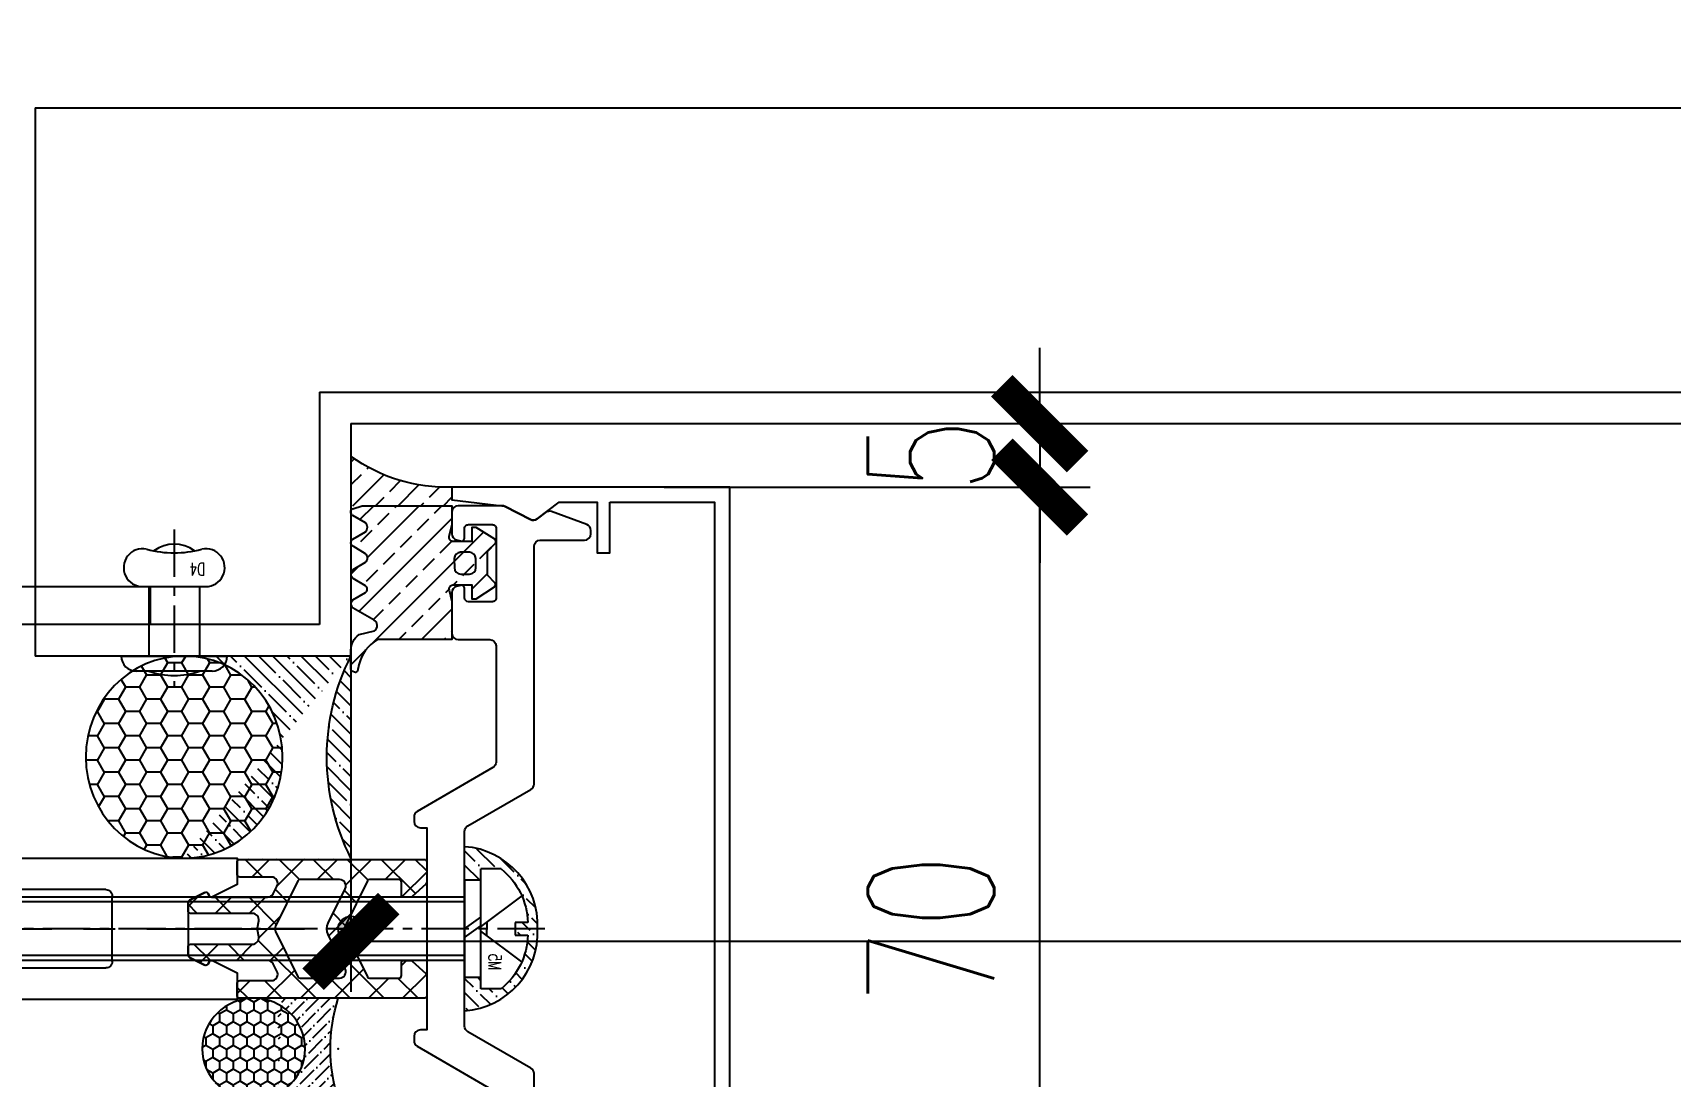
# Model space of a CAD drawing. Extents: x -160106 to 966792, y -663931 to 1550022.
# Drawn here: x -67881.9 to -67752.2, y -98758.6 to -98676 of the extents above; entities that cross this region are included whole.
import ezdxf
from ezdxf.enums import TextEntityAlignment as Align
from ezdxf.xclip import XClip

# ---------------------------------------------------------------- set-up
doc = ezdxf.new("R2010")
doc.units = 0
doc.linetypes.add('CENTER', pattern=[2, 1.25, -0.25, 0.25, -0.25])
doc.linetypes.add('ZN-CENTER', pattern=[2, 1.25, -0.25, 0.25, -0.25])
for name, color, linetype in [('!ZN1-填充-8', 8, 'Continuous'), ('!ZN3-玻璃幕墙-4', 4, 'Continuous'), ('!ZN3-铝板幕墙-3', 3, 'Continuous'), ('!ZN4-辅助材料-1', 1, 'Continuous'), ('!ZN4-配件-11', 11, 'Continuous'), ('!ZN5-铝材投影-112', 112, 'Continuous'), ('!ZN5-铝材断面-6', 6, 'Continuous'), ('bz', 1, 'Continuous'), ('DIM', 173, 'Continuous'), ('pj', 4, 'Continuous'), ('TC', 130, 'Continuous'), ('user', 7, 'Continuous'), ('ZD-BOX', 11, 'Continuous'), ('ZX', 240, 'CENTER')]:
    doc.layers.add(name, color=color, linetype=linetype)
doc.styles.add('DHTEXT-1', font='ROMANS.shx', dxfattribs={"width": 0.7, "bigfont": 'CHINESE.shx'})
doc.dimstyles.new('ZN4', dxfattribs={"dimscale": 4, "dimtxt": 2.5, "dimasz": 1.5, "dimexe": 1, "dimexo": 2, "dimgap": 0.9, "dimtad": 1, "dimdec": 0, "dimdsep": 46, "dimtxsty": 'DHTEXT-1', "dimblk": 'ARCHTICK', "dimcen": 2.5, "dimclrd": 173, "dimclre": 173, "dimclrt": 7, "dimazin": 2, "dimtfac": 1, "dimtix": 1, "dimtmove": 2, "dimatfit": 3, "dimfxl": 0, "dimarcsym": 0})

# ---------------------------------------------------------------- blocks, each defined once
blk = doc.blocks.new('基准点')
at = {"layer": 'bz'}
h = blk.add_hatch(color=256, dxfattribs=at)
h.paths.add_polyline_path([(0, 0), (1, 0, 0.4142135623730951), (0, 1)])
h.paths.add_polyline_path([(0, 0), (-1, 0, 0.4142135623730951), (0, -1)])
for p, q in [((-1, 0), (1, 0)), ((0, 1), (0, -1))]:
    blk.add_line(p, q, dxfattribs=at)
blk.add_circle((0, 0), 1, dxfattribs=at)
blk = doc.blocks.new('20250413090259')
at = {"layer": 'TC', "ltscale": 100}
h = blk.add_hatch(dxfattribs=at)
h.set_pattern_fill('ANSI33', color=256, scale=0.8, style=0)
h.set_pattern_definition([(45, (-231726.0832398118, -195873.9886546575), (-1.79605122421383, 1.79605122421383), []), (45, (-231724.2871878117, -195873.9886546575), (-1.79605122421383, 1.79605122421383), [1.27, -0.635])])
edge = h.paths.add_edge_path()
edge.add_arc((-10.469321423152, 1.891113500663778), 12.96215166958349, 358.1057408784276, 395.7503111198029)
edge.add_line((0.05038249940844253, 9.464303402346559), (3.952940670307726, 9.464303402288351))
edge.add_line((3.952940670307726, 9.464303402288351), (3.952940670307726, 1.470308663701871))
edge.add_line((3.952940670307726, 1.470308663701871), (2.485746858059429, 1.462649109569611))
h = blk.add_hatch(dxfattribs=at)
h.set_pattern_fill('ANSI33', color=256, scale=0.8, style=0)
h.set_pattern_definition([(45, (3.952940670307726, -1.991267436736962), (-1.796051224213831, 1.796051224213831), []), (45, (5.748992670327425, -1.991267436736962), (-1.796051224213831, 1.796051224213831), [1.27, -0.635])])
edge = h.paths.add_edge_path()
edge.add_line((6.596213433367666, 9.304938634188147), (6.013395601359662, 8.30929139003274))
edge.add_arc((5.662211349990685, 8.650472023902694), 0.4896270042976512, 223.9497426698531, 315.82777910234745, ccw=False)
edge.add_line((5.309704952698667, 8.310657599271508), (4.724745136452839, 9.322150496096583))
edge.add_arc((4.465045881748665, 9.17196295640315), 0.2999999999551167, 30.04136705111909, 149.8399273077074)
edge.add_line((4.205658343387768, 9.322688219399424), (3.952940670307726, 8.581632570625516))
edge.add_line((3.952940670307726, 8.581632570625516), (3.952940670307726, 1.470308663701871))
edge.add_line((3.952940670307726, 1.470308663701871), (5.472940614214167, 1.470308663701871))
edge.add_line((5.472940614214167, 1.470308663701871), (6.378725696180481, 1.701572936406592))
edge.add_arc((6.452940668794326, 1.410897622234188), 0.3000000007154991, 5.558376869885251e-09, 104.32271975292281, ccw=False)
edge.add_line((6.752940669481177, 1.410897622263292), (6.752940669481177, -0.1296913564146962))
edge.add_line((6.752940669481177, -0.1296913564146962), (5.652940675383434, -0.1296913564146962))
edge.add_line((5.652940675383434, -0.1296913564146962), (5.652940675383434, -0.4296913757862058))
edge.add_line((5.652940675383434, -0.4296913757862058), (6.576276924810372, -1.905479828623356))
edge.add_arc((6.789131722587626, -1.69407302926993), 0.2999999995827594, 224.8044511290792, 299.5114957239192)
edge.add_line((6.936911175434943, -1.955150092748227), (7.593466464139055, -1.328131056652637))
edge.add_line((7.593466464139055, -1.328131056652637), (9.420687195437495, -1.336031232582172))
edge.add_line((9.420687195437495, -1.336031232582172), (10.04696902557043, -1.934138712938875))
edge.add_arc((10.18669294781284, -1.668663242046023), 0.3000000001543079, 242.2414610562995, 314.9999998152713)
edge.add_line((10.3988249815884, -1.880795277189463), (11.35294057568535, -0.4373508702556137))
edge.add_line((11.35294057568535, -0.4373508702556137), (11.35294057568535, -0.137350849021459))
edge.add_line((11.35294057568535, -0.137350849021459), (10.25294066924835, -0.137350849021459))
edge.add_line((10.25294066924835, -0.137350849021459), (10.25294066924835, 1.403237986232853))
edge.add_arc((10.55294066987699, 1.403237986261956), 0.3000000006286427, 75.67728024432711, 180.0000000055584, ccw=False)
edge.add_line((10.62715564249083, 1.693913300376153), (11.53294040402398, 1.462649109627819))
edge.add_line((11.53294040402398, 1.462649109627819), (14.55294066900387, 1.462649109627819))
edge.add_line((14.55294066900387, 1.462649109627819), (14.55294066900387, 7.363972976541845))
edge.add_arc((17.24221310613211, 5.798420465580421), 3.111774558941454, 102.90716893482818, 149.7942937856623, ccw=False)
edge.add_line((16.54712955706054, 8.831570604554145), (17.05294067272916, 8.94397289652261))
edge.add_line((17.05294067272916, 8.94397289652261), (17.15294009499485, 9.113972976541845))
edge.add_line((17.15294009499485, 9.113972976541845), (17.06294089421863, 9.383972957468359))
edge.add_line((17.06294089421863, 9.383972957468359), (16.89294082159176, 9.463972877449123))
edge.add_line((16.89294082159176, 9.463972877449123), (15.39344177261228, 9.463972877449123))
edge.add_arc((15.39344177319435, 7.963972878089407), 1.499999999359716, 90.00000002223369, 145.1246728502597)
edge.add_line((14.16284450568492, 8.821661844587652), (13.85582862608135, 7.592029610386817))
edge.add_arc((13.44562953698914, 7.877925933076767), 0.5000000000197089, 209.7946177664811, 325.12467279592516, ccw=False)
edge.add_line((13.01172346994281, 7.629479711613385), (12.05819511419395, 9.294796798116295))
edge.add_arc((11.73179101583082, 9.017328333487967), 0.4284021291864079, 40.36708223989339, 138.6994006558492)
edge.add_line((11.40995081915753, 9.300077819934813), (10.81872297666268, 8.314698338246671))
edge.add_arc((10.56147511693416, 8.469047095044516), 0.3000000000999097, 210.4655418117955, 329.03623675982504, ccw=False)
edge.add_line((10.30289484403329, 8.316941071039764), (9.72589148057159, 9.297846903762547))
edge.add_arc((9.369578006851953, 8.942570264218375), 0.5031707286398472, 44.91651629335316, 135.2953282739379)
edge.add_line((9.011953377048485, 9.296527050173609), (8.434061500243843, 8.302553325600456))
edge.add_arc((8.092831258138176, 8.618117968231672), 0.4647785728779446, 222.9842021311486, 317.23781083009044, ccw=False)
edge.add_line((7.752826342592016, 8.301233479491202), (7.166583128506318, 9.297847119829385))
edge.add_arc((6.879258186498191, 9.129265317460522), 0.3331297740969839, 30.4013737017683, 148.1739611832798)
at = {"layer": 'pj', "elevation": -0.0003337257249998082}
for points in [[(6.596213433367666, 9.304938634188147), (6.013395601359662, 8.30929139003274, -0.4238469063842382), (5.309704952698667, 8.310657599271508), (4.724745136452839, 9.322150496096583, 0.5761789343713812), (4.205658343387768, 9.322688219399424), (3.952940670307726, 8.581632570625516), (3.952940670307726, 1.470308663701871), (5.472940614214167, 1.470308663701871), (6.378725696180481, 1.701572936406592, -0.4894768886533675), (6.752940669481177, 1.410897622263292), (6.752940669481177, -0.1296913564146962), (5.652940675383434, -0.1296913564146962), (5.652940675383434, -0.4296913757862058), (6.576276924810372, -1.905479828623356, 0.3380293245207557), (6.936911175434943, -1.955150092748227), (7.593466464139055, -1.328131056652637), (9.420687195437495, -1.336031232582172), (10.04696902557043, -1.934138712938875, 0.3285828182268425), (10.3988249815884, -1.880795277189463), (11.35294057568535, -0.4373508702556137), (11.35294057568535, -0.137350849021459), (10.25294066924835, -0.137350849021459), (10.25294066924835, 1.403237986232853, -0.4894768886908688), (10.62715564249083, 1.693913300376153), (11.53294040402398, 1.462649109627819), (14.55294066900387, 1.462649109627819), (14.55294066900387, 7.363972976541845, -0.2074865329259425), (16.54712955706054, 8.831570604554145), (17.05294067272916, 8.94397289652261), (17.15294009499485, 9.113972976541845), (17.06294089421863, 9.383972957468359), (16.89294082159176, 9.463972877449123), (15.39344177261228, 9.463972877449123, 0.2452750804160543), (14.16284450568492, 8.821661844587652), (13.85582862608135, 7.592029610386817, -0.5504938622009855), (13.01172346994281, 7.629479711613385), (12.05819511419395, 9.294796798116295, 0.4574785752721331), (11.40995081915753, 9.300077819934813), (10.81872297666268, 8.314698338246671, -0.569064635763156), (10.30289484403329, 8.316941071039764), (9.72589148057159, 9.297846903762547, 0.416151359144984), (9.011953377048485, 9.296527050173609), (8.434061500243843, 8.302553325600456, -0.4361287970014325), (7.752826342592016, 8.301233479491202), (7.166583128506318, 9.297847119829385, 0.5644636125617982), (6.596213433484081, 9.304938634100836)], [(7.648992642236408, 0.8894821383582894), (7.638992653577588, 0.7794821203278843, -0.4142135623736278), (8.138992653577588, 1.279482120327884), (8.866888685734011, 1.271822566253832, -0.4142135623730951), (9.366888685734011, 0.7718225662538316), (9.366888685734011, 0.0659118995827157, -0.4142135623730951), (8.866888685734011, -0.4340881004172843), (8.138992653577588, -0.4264285463432316, -0.4142135623709641), (7.638992653577588, 0.07357145365676843), (7.638992653577588, 0.7794821203278843)]]:
    blk.add_lwpolyline(points, format="xyb", dxfattribs=at)
at = {"layer": 'pj'}
blk.add_arc((-10.42778403428383, 1.911678547417978, -0.0003337255708651), 12.91642814818604, 358.0077559871304, 35.78392801345912, dxfattribs=at)
blk = doc.blocks.new('A$C01A31ABE')
at = {"layer": 'TC'}
h = blk.add_hatch(dxfattribs=at)
h.set_pattern_fill('ANSI37', color=256, scale=0.6, angle=-1.017777498068325e-13, style=0)
h.set_pattern_definition([(44.9999999999999, (-143548.0702772747, -10930.86180381324), (-1.347038418160372, 1.347038418160373), []), (134.9999999999999, (-143548.0702772747, -10930.86180381324), (-1.347038418160373, -1.347038418160372), [])])
edge = h.paths.add_edge_path()
edge.add_arc((-2.900001155046734, 2.043339233590664), 0.2000000000028059, 116.5650511999635, 180.0000000228855, ccw=False)
edge.add_line((-2.989443874219432, 2.222224671757431), (-2.81055843597278, 2.311667390880757))
edge.add_arc((-2.900001155037899, 2.490552829069202), 0.1999999999740841, 296.5650511696206, 386.5650511696206)
edge.add_line((-2.721115716849454, 2.57999554813432), (-3.325837076408789, 3.78943826725299))
edge.add_arc((-3.504722514575556, 3.699995548080292), 0.200000000002806, 26.56505119996352, 90.00000002288549)
edge.add_line((-3.504722514655441, 3.899995548083098), (-4.181115716928616, 3.899995548083098))
edge.add_arc((-4.181115716928616, 3.699995548129664), 0.1999999999534339, 90, 180)
edge.add_line((-4.38111571688205, 3.699995548129664), (-4.38111571688205, -1.203051207805402))
edge.add_arc((-4.881115716927822, -1.203051207814951), 0.5000000000457723, -99.16446875391972, 1.0941789696516935e-09, ccw=False)
edge.add_line((-4.960750215454027, -1.696668819626211), (-5.520366651238874, -1.606386841842323))
edge.add_arc((-5.600001160577566, -2.100004348717144), 0.4999998981709181, 80.835528107693, 99.16447021712693)
edge.add_line((-5.679635655484162, -1.606386839514016), (-6.220366654917598, -1.693622063365183))
edge.add_line((-6.220366654917598, -1.693622063365183), (-6.239252094761468, -1.696668819626211))
edge.add_arc((-6.318886593287673, -1.203051207814951), 0.5000000000457722, 179.9999999989058, 279.1644687539197, ccw=False)
edge.add_line((-6.818886593333445, -1.203051207805402), (-6.81888659321703, 3.699995548129664))
edge.add_arc((-7.018886593228672, 3.699995548071456), 0.2000000000116415, 1.667526652738082e-08, 90.00000001667527)
edge.add_line((-7.018886593286879, 3.899995548083098), (-7.695279795560054, 3.899995548083098))
edge.add_arc((-7.695279795581732, 3.699995548174474), 0.1999999999086239, 89.99999999378977, 153.4349488167118)
edge.add_line((-7.874165233690292, 3.78943826725299), (-8.478886593249626, 2.57999554813432))
edge.add_arc((-8.300001155061182, 2.490552829069202), 0.1999999999740841, 153.4349488303794, 243.4349488303794)
edge.add_line((-8.3894438741263, 2.311667390880757), (-8.210558435996063, 2.222224671757431))
edge.add_arc((-8.300001155110685, 2.0433392334964), 0.2000000000611452, 4.118874130654149e-09, 63.4349488269944, ccw=False)
edge.add_line((-8.10000115504954, 2.043339233510778), (-8.10000115504954, -2.401155016486882))
edge.add_arc((-8.600001155106701, -2.40115501652377), 0.5000000000571614, -63.620728233343414, 4.226990313327406e-09, ccw=False)
edge.add_line((-8.377845603507012, -2.849091296535335), (-8.948065642267466, -3.131893902304))
edge.add_arc((-9.20000115503819, -2.700004451873662), 0.4999999999880678, 180.000000002287, 300.25643716547864, ccw=False)
edge.add_line((-9.700001155026257, -2.700004451893619), (-9.700001155026257, -0.2000044518936193))
edge.add_arc((-9.900001155096106, -0.2000044518936193), 0.2000000000698492, 0, 90)
edge.add_line((-9.900001155096106, -4.451823770068586e-06), (-10.90000115509611, -4.451823770068586e-06))
edge.add_arc((-10.9000011550379, -0.2000044518354116), 0.2000000000116415, 90.00000001667527, 180.0000000166753)
edge.add_line((-11.10000115504954, -0.2000044518936193), (-11.10000115504954, -14.80000445187034))
edge.add_arc((-10.90000115509611, -14.80000445187034), 0.1999999999534339, 180, 270)
edge.add_line((-10.90000115509611, -15.00000445182377), (-9.287981498404406, -15.00000445182377))
edge.add_arc((-9.287981498365854, -14.80000445179408), 0.2000000000296911, 269.9999999889556, 317.4895529107245)
edge.add_line((-9.140550670330413, -14.93514937754662), (-8.152570327045396, -13.85735263941751))
edge.add_arc((-8.300001155031566, -13.72220771368176), 0.1999999999820262, 317.489552904732, 359.9999999829635)
edge.add_line((-8.10000115504954, -13.72220771374123), (-8.10000115504954, -13.20000445189362))
edge.add_arc((-8.30000115511939, -13.20000445189362), 0.2000000000698492, 0, 90)
edge.add_line((-8.30000115511939, -13.00000445182377), (-9.30000115511939, -13.00000445182377))
edge.add_arc((-9.30000115511939, -12.80000445187034), 0.1999999999534339, 180, 270, ccw=False)
edge.add_line((-9.500001155072823, -12.80000445187034), (-9.500001155072823, -10.48125087712833))
edge.add_arc((-9.300001155101748, -10.48125087719768), 0.1999999999710749, 116.37927174256319, 179.9999999801335, ccw=False)
edge.add_line((-9.388863375643268, -10.30207636520208), (-5.822156706592068, -8.533155822995468))
edge.add_arc((-5.60000115504954, -8.981092102974799), 0.5000000000028861, 63.62072823757029, 116.37927176242971, ccw=False)
edge.add_line((-5.377845603507012, -8.533155822995468), (-1.811138934455812, -10.30207636520208))
edge.add_arc((-1.900001154997331, -10.48125087719768), 0.1999999999710739, 1.9866490674758097e-08, 63.62072825743701, ccw=False)
edge.add_line((-1.700001155026257, -10.48125087712833), (-1.700001155026257, -12.80000445187034))
edge.add_arc((-1.900001155037899, -12.80000445181213), 0.2000000000116415, 269.99999998332476, 359.99999998332476, ccw=False)
edge.add_line((-1.900001155096106, -13.00000445182377), (-2.900001155096106, -13.00000445182377))
edge.add_arc((-2.900001155037899, -13.20000445183541), 0.2000000000116415, 90.00000001667527, 180.0000000166753)
edge.add_line((-3.10000115504954, -13.20000445189362), (-3.10000115504954, -13.72220771374123))
edge.add_arc((-2.900001155125721, -13.7222077138314), 0.1999999999238193, 179.9999999741678, 222.5104470523991)
edge.add_line((-3.0474319831701, -13.85735263941751), (-2.059451639885083, -14.93514937754662))
edge.add_arc((-1.912020811849641, -14.80000445179408), 0.2000000000296913, 222.5104470892753, 270.0000000110442)
edge.add_line((-1.91202081181109, -15.00000445182377), (-0.3000011551193893, -15.00000445182377))
edge.add_arc((-0.3000011550611816, -14.80000445181213), 0.2000000000116415, 269.9999999833247, 359.9999999833248)
edge.add_line((-0.1000011550495401, -14.80000445187034), (-0.1000011550495401, -0.2000044518936193))
edge.add_arc((-0.3000011551193893, -0.2000044518936193), 0.2000000000698492, 0, 90)
edge.add_line((-0.3000011551193893, -4.451823770068586e-06), (-1.300001155119389, -4.451823770068586e-06))
edge.add_arc((-1.300001155061182, -0.2000044518354116), 0.2000000000116415, 90.00000001667527, 180.0000000166753)
edge.add_line((-1.500001155072823, -0.2000044518936193), (-1.500001155072823, -2.700004451893619))
edge.add_arc((-2.00000115506089, -2.700004451873662), 0.4999999999880673, 239.7435628345215, 359.9999999977131, ccw=False)
edge.add_line((-2.251936667831615, -3.131893902304), (-2.822156706592068, -2.849091296535335))
edge.add_arc((-2.600001154992379, -2.40115501652377), 0.5000000000571613, 179.999999995773, 243.6207282333434, ccw=False)
edge.add_line((-3.10000115504954, -2.401155016486882), (-3.10000115504954, 2.043339233510778))
edge = h.paths.add_edge_path(flags=16)
edge.add_line((-5.377845598966815, -3.032687774961232), (-1.811138934339397, -4.801608317167847))
edge.add_arc((-1.900001155017812, -4.980782829118411), 0.199999999991555, 6.965706234041136e-09, 63.62072821657091, ccw=False)
edge.add_line((-1.700001155026257, -4.980782829094096), (-1.700001155026257, -8.100004451916902))
edge.add_arc((-2.200001155066412, -8.100004451867713), 0.500000000040155, 243.6207282894969, 359.99999999436335, ccw=False)
edge.add_line((-2.422156706219539, -8.54794073208177), (-5.155690059764311, -7.192235388662084))
edge.add_arc((-5.600001162027814, -8.088103923626917), 0.9999963937608207, 63.6206258144954, 116.3793742905903)
edge.add_line((-6.044312265934423, -7.192235389476991), (-8.777845603064634, -8.547940731616109))
edge.add_arc((-9.000001155077301, -8.100004451878165), 0.499999999995522, 180.000000004439, 296.379271822984, ccw=False)
edge.add_line((-9.500001155072823, -8.100004451916902), (-9.500001155072823, -4.980782829094096))
edge.add_arc((-9.300001155090799, -4.980782829053821), 0.1999999999820243, 116.37927174450871, 180.000000011538, ccw=False)
edge.add_line((-9.388863375643268, -4.801608317051432), (-5.822156702051871, -3.032687774844817))
edge.add_arc((-5.600001150626706, -3.480617198759615), 0.4999938577999354, 63.6203791435662, 116.3796208264094, ccw=False)
at = {"layer": 'pj'}
for points in [[(-3.10000115504954, 2.043339233510778, -0.2840790438404123), (-2.989443874219432, 2.222224671757431), (-2.81055843597278, 2.311667390880757, 0.4142135623730951), (-2.721115716849454, 2.57999554813432), (-3.325837076408789, 3.78943826725299, 0.2840790438404123), (-3.504722514655441, 3.899995548083098), (-4.181115716928616, 3.899995548083098, 0.4142135623730951), (-4.38111571688205, 3.699995548129664), (-4.38111571688205, -1.203051207805402, -0.4618767485590717), (-4.960750215454027, -1.696668819626211), (-5.520366651238874, -1.606386841842323, 0.0801460417510261), (-5.679635655484162, -1.606386839514016), (-6.220366654917598, -1.693622063365183), (-6.239252094761468, -1.696668819626211, -0.4618767485590717), (-6.818886593333445, -1.203051207805402), (-6.81888659321703, 3.699995548129664, 0.4142135623730951), (-7.018886593286879, 3.899995548083098), (-7.695279795560054, 3.899995548083098, 0.2840790438404123), (-7.874165233690292, 3.78943826725299), (-8.478886593249626, 2.57999554813432, 0.4142135623730951), (-8.3894438741263, 2.311667390880757), (-8.210558435996063, 2.222224671757431, -0.2840790438401925), (-8.10000115504954, 2.043339233510778), (-8.10000115504954, -2.401155016486882, -0.2849552788401863), (-8.377845603507012, -2.849091296535335), (-8.948065642267466, -3.131893902304, -0.578843125149842), (-9.700001155026257, -2.700004451893619), (-9.700001155026257, -0.2000044518936193, 0.4142135623730951), (-9.900001155096106, -4.451823770068586e-06), (-10.90000115509611, -4.451823770068586e-06, 0.4142135623730951), (-11.10000115504954, -0.2000044518936193), (-11.10000115504954, -14.80000445187034, 0.4142135623730951), (-10.90000115509611, -15.00000445182377), (-9.287981498404406, -15.00000445182377, 0.2102297862076613), (-9.140550670330413, -14.93514937754662), (-8.152570327045396, -13.85735263941751, 0.1876437527938943), (-8.10000115504954, -13.72220771374123), (-8.10000115504954, -13.20000445189362, 0.4142135623730951), (-8.30000115511939, -13.00000445182377), (-9.30000115511939, -13.00000445182377, -0.4142135623730951), (-9.500001155072823, -12.80000445187034), (-9.500001155072823, -10.48125087712833, -0.2849552788401864), (-9.388863375643268, -10.30207636520208), (-5.822156706592068, -8.533155822995468, -0.2343570514536014), (-5.377845603507012, -8.533155822995468), (-1.811138934455812, -10.30207636520208, -0.2849552788401863), (-1.700001155026257, -10.48125087712833), (-1.700001155026257, -12.80000445187034, -0.4142135623730951), (-1.900001155096106, -13.00000445182377), (-2.900001155096106, -13.00000445182377, 0.4142135623730951), (-3.10000115504954, -13.20000445189362), (-3.10000115504954, -13.72220771374123, 0.1876437527938943), (-3.0474319831701, -13.85735263941751), (-2.059451639885083, -14.93514937754662, 0.2102297862076613), (-1.91202081181109, -15.00000445182377), (-0.3000011551193893, -15.00000445182377, 0.4142135623730951), (-0.1000011550495401, -14.80000445187034), (-0.1000011550495401, -0.2000044518936193, 0.4142135623730951), (-0.3000011551193893, -4.451823770068586e-06), (-1.300001155119389, -4.451823770068586e-06, 0.4142135623730951), (-1.500001155072823, -0.2000044518936193), (-1.500001155072823, -2.700004451893619, -0.578843125149842), (-2.251936667831615, -3.131893902304), (-2.822156706592068, -2.849091296535335, -0.2849552788401865), (-3.10000115504954, -2.401155016486882)], [(-5.377845598966815, -3.032687774961232), (-1.811138934339397, -4.801608317167847, -0.2849552787082575), (-1.700001155026257, -4.980782829094096), (-1.700001155026257, -8.100004451916902, -0.5564744022706709), (-2.422156706219539, -8.54794073208177), (-5.155690059764311, -7.192235388662084, 0.2343579948383764), (-6.044312265934423, -7.192235389476991), (-8.777845603064634, -8.547940731616109, -0.5564744029202855), (-9.500001155072823, -8.100004451916902), (-9.500001155072823, -4.980782829094096, -0.2849552789791629), (-9.388863375643268, -4.801608317051432), (-5.822156702051871, -3.032687774844817, -0.2343602650567925)]]:
    blk.add_lwpolyline(points, format="xyb", close=True, dxfattribs=at)
blk = doc.blocks.new('20250822083029')
at = {"layer": '!ZN5-铝材断面-6', "elevation": -1.541347081809379e-10}
for points in [[(-40.00000589048432, -2.000017083046259), (-40.00081318202137, -1.724596950225532e-05), (-38.00081318207958, -7.921480573713779e-07), (-38.00000589048432, -2.000016228877939)], [(6.100007548302528, -4.000002978253178), (27.9000112987851, -4.00000799895497), (27.90000984813378, -7.000012237316696), (26.5000098245946, -7.000011553784134), (26.50000909234222, -8.500010762887541), (29.40000912065443, -8.500005839538062), (30.30000650511647, -7.600009326182771), (30.30000679568911, -7.000009326089639), (29.10000700056844, -7.000008745264495), (29.10000845261675, -4.00001180570689), (33.55000825652678, -4.00001395973959), (33.80000833621307, -3.800009500235319), (34.05000825117168, -4.000014201883459), (38.50000805508171, -4.00001635577064), (38.5000066030334, -7.000013295357348), (37.30000657519849, -7.0000127145031), (37.30000648829446, -7.600012714596232), (38.20000605274981, -8.500013150158338), (40.00000588998955, -8.500014021497918), (40.00000589039701, -2.000017083046259), (40.00081318193406, -1.724596950225532e-05), (38.00081318199227, -7.921480573713779e-07), (38.00000589039701, -2.000016228877939), (-38.00000622977677, -1.999175595876295)], [(-40.00009459639841, -1.999982916895533), (-40.00009845114255, -8.4999798462959), (-38.19999464163266, -8.499980732536642), (-37.29999419853266, -7.599981175793801), (-37.29999369940197, -6.999981175817084), (-38.49999372729508, -6.999980584805598), (-38.49999225010106, -3.999983645393513), (-34.04999244619103, -3.999985836446285), (-33.7999923358293, -3.799981378891971), (-33.54999245154613, -3.999986082635587), (-29.09999264757789, -3.999988273717463), (-29.09999412483012, -6.999985213275068), (-30.29999391989259, -6.999984622409102), (-30.29999421529646, -7.599984622385819), (-29.39999137031555, -8.499988353840308), (-26.49999768116686, -8.499989769654348), (-26.49999694885628, -6.999990560580045), (-27.89999697239546, -6.999989877047483), (-27.89999549380445, -3.999988820462022), (-6.09999245153449, -3.999997022008756)], [(-5.59999269565742, -4.499997287406586), (-5.600011120826821, -43.39998293857207), (-3.498076165778912, -43.39998396471492), (-2.521124728707946, -41.44608347539906)], [(-3.100006043372559, -32.99998415916343), (-3.099992504503462, -4.499998486513505)], [(-2.599992260322324, -3.999998730665538), (2.600007739572902, -4.000001269363565)], [(2.521104394938448, -41.44608593708836), (3.498053924078704, -43.39998738036957), (5.599988879184821, -43.39998840657063), (5.600007304179599, -4.50000271294266)], [(3.100007495449972, -4.500001513457391), (3.099993956580875, -32.99998718610732)], [(2.599993712516152, -33.49998694201349), (-2.600006287437282, -33.49998440325726)], [(-2.878895299436408, -40.81998426708742), (-2.274173349302146, -39.6105418431689)], [(-2.095287857155199, -39.49998464959208), (2.095269423632999, -39.49998669541674)], [(2.27415480792115, -39.61054406373296), (2.878875576963765, -40.81998707808089)], [(-2.610567316805827, -41.17775527443155), (-2.789452711280319, -41.08831246793852)], [(2.789432726873201, -41.08831519182422), (2.610547245087218, -41.17775782346143)]]:
    blk.add_lwpolyline(points, dxfattribs=at)
at = {"layer": '!ZN5-铝材断面-6'}
for centre, major_axis, ratio, start_param, end_param in [((-6.09999269565742, -4.499997022008756), (0.3535535632172936, 0.3535532179965741), 0.9999999999224892, 5.497787143757934, 7.06858347061579), ((-2.599992504503462, -4.499998730636435), (-0.3535532179856601, 0.3535535632063797), 0.999999999984228, -0.7853981634053344, 0.7853981634198863), ((2.600007495449972, -4.500001269363565), (0.3535535632063797, 0.3535532179856601), 0.9999999999842278, 5.497787143745148, 7.068583470584921), ((6.100007304179599, -4.500002978253178), (-0.3535532179856602, 0.3535535632063798), 0.9999999999842283, -0.7853981634053343, 0.7853981209282939), ((-2.600006043372559, -32.99998440328636), (0.3535535632063798, 0.3535532179856602), 0.9999999999842276, 2.356194490184459, 3.926990816995128), ((2.599993956580875, -32.99998694201349), (-0.3535532179856601, 0.3535535632063797), 0.999999999984228, 2.356194490184459, 3.926990816995128), ((-2.095287954827654, -39.69998464966193), (-0.1414212872274709, 0.1414214253157588), 0.9999999999056917, -0.7853981634446026, 0.3217505544900128), ((2.095269325960544, -39.69998669548659), (-0.1414212872533421, 0.14142142534163), 0.9999999997745845, 4.390638426023133, 5.49778714366943), ((-2.700009904961917, -40.90942707355134), (-0.1414212871847739, 0.1414214252730618), 0.9999999998430094, 0.3217505542810439, 1.892546881437293), ((-2.700010123007814, -41.35664066893514), (0.1414214251724477, 0.1414212870841599), 0.9999999997467148, 5.497787143655495, 6.604935862400612), ((-2.70001012335706, -41.35664066881873), (-0.1414212873196143, 0.1414214254079023), 0.9999999999427607, 3.463343207971068, 3.926990816688443), ((2.699989876608015, -41.35664330516011), (-0.1414212870662192, 0.141421425154507), 0.999999999791834, -0.3217505553213773, 0.7853981636470504), ((2.699989876957261, -41.35664330518921), (0.1414214254079023, 0.1414212873196143), 0.9999999999427592, 2.356194490491142, 2.819842099208517), ((2.699990095177782, -40.90942970992182), (0.1414214252333484, 0.1414212871450605), 0.9999999999165573, 4.390638425524994, 5.961434753115841)]:
    blk.add_ellipse(centre, major_axis=major_axis, ratio=ratio, start_param=start_param, end_param=end_param, dxfattribs=at)
blk = doc.blocks.new('16胶缝')
at = {"layer": '!ZN1-填充-8', "ltscale": 0.1}
h = blk.add_hatch(dxfattribs=at)
h.set_pattern_fill('HONEY', color=256, scale=10, style=0)
h.set_pattern_definition([(4.818975183877585e-15, (-19679.56000236233, -11324.37131966545), (1.875, 1.08253175), [1.25, -2.5]), (120, (-19679.56000236233, -11324.37131966545), (-1.874999995903225, 1.082531757095823), [1.249999999999998, -2.499999999999997]), (60.00000000000003, (-19679.56000236233, -11324.37131966545), (4.096775418904741e-09, 2.165063507095822), [-2.499999999999998, 1.249999999999999])])
edge = h.paths.add_edge_path()
edge.add_ellipse((8.000000000182808, 13.40127735032729), major_axis=(-1.852811262691897e-12, -8.148750109612592), ratio=0.9817456533069091, start_angle=0, end_angle=360)
h = blk.add_hatch(dxfattribs=at)
h.set_pattern_fill('ANSI36', color=256, scale=10, style=0)
h.set_pattern_definition([(45.00000000000003, (-19679.575386873, -11324.37131966545), (0.6629126073623883, 2.430679560328756), [3.125, -0.625, 0, -0.625])])
edge = h.paths.add_edge_path()
edge.add_ellipse((8.015384510843433, 13.40127735032729), major_axis=(0.8733517820453444, 8.103544729698486), ratio=0.9813319895029027, start_angle=124.6262873536864, end_angle=247.3977371599691, ccw=False)
edge.add_arc((0.0005942590132690384, 10.19757702908555), 1.197577176534192, 269.97156881858757, 324.48671338471985, ccw=False)
edge.add_line((1.455191522836685e-11, 8.999999999992724), (1.091393642127514e-11, -1.818989403545856e-12))
edge.add_arc((8.000000000015461, -24.92179927315374), 26.17434008740905, 432.2031562990745, 467.7968437009381, ccw=False)
edge.add_line((16.00000000001455, 0), (16.00000000001091, 9.000000000003638))
edge.add_arc((16.00645417175474, 10.22705133927502), 1.227068313314542, 216.5905572920867, 269.6986325029304, ccw=False)
at = {"layer": '!ZN4-辅助材料-1', "color": 1, "ltscale": 0.1}
blk.add_arc((8.000000000014552, -24.92179927313555), 26.17434008739207, 72.20315629866607, 107.7968437013339, dxfattribs=at)
blk.add_ellipse((8.000000000182808, 13.40127735032729), major_axis=(-1.852811262691897e-12, -8.148750109612592), ratio=0.9817456533069091, dxfattribs=at)
blk.add_point((8.000000000014552, 7.275957614183426e-12), dxfattribs=at)
blk = doc.blocks.new('胶缝断面')
at = {"color": 7, "ltscale": 0.1, "extrusion": (0, 0, -1), "zscale": -1, "rotation": 180}
blk.add_blockref('16胶缝', (8, 5.456968210637569e-12), dxfattribs=at)
blk = doc.blocks.new('胶缝')
at = {"layer": '!ZN4-辅助材料-1', "rotation": 180}
blk.add_blockref('胶缝断面', (0, 0), dxfattribs=at)
blk = doc.blocks.new('*U723')
at = {"linetype": 'ByBlock', "ltscale": 10}
for p, q in [((-2.896166059892557, 4.750000000002585), (-1.299900818439773, 4.750000000002585)), ((-1.299900818439773, -4.749999999999234), (-1.299900818443411, 4.749999999998947)), ((-4.539143685620792, 2.611451079378496), (-1.299956023496728, 0.1871486050136656)), ((-1.300051135877993, 3.849962507611133), (-3.638200851696638e-12, 3.850037487394809)), ((-1.29985118978334, -3.850037487394649), (-1.300051135877993, 3.849962507611133)), ((-3.638200851696638e-12, 3.850037487394809), (-3.638200851696638e-12, -3.850037487394649)), ((-3.638200851696638e-12, 2.500000000003133), (37.95009918154931, 2.500000000020112)), ((-3.638200851696638e-12, 2.125000000002473), (38.59961823439692, 2.125000000018293)), ((37.95009918156023, -2.499999999983526), (37.95009918155659, 2.500000000018293)), ((37.95009918156023, 2.500000000016474), (38.70009918155659, 2.066987298127164)), ((38.70009918156023, -2.066987298092396), (38.70009918155659, 2.066987298123526)), ((-4.999900818444138, 0.4999999999989466), (-3.9999008184405, 0.5000000000007656)), ((-3.9999008184405, 0.5000000000007656), (-3.9999008184405, -0.4999999999992344)), ((-1.754300798353206, 0.5271934794674697), (-1.754300798353206, 0.004597272531865926)), ((-3.638200851696638e-12, 7.993605777301127e-14), (-1.299971396723095, 0.933937280660837)), ((-3.638200851696638e-12, -0.6954698630906133), (-1.299954014474906, 0.2384599111320203)), ((-3.9999008184405, -0.4999999999992344), (-5.000135721691612, -0.5000000000028724)), ((-4.539143685620792, -2.611451079376964), (-1.299946304300494, -0.1871413308835973)), ((-1.754300798353206, -0.5271934794670182), (-1.754300798353206, -0.004597272530334706)), ((-3.638200851696638e-12, -2.124999999999416), (38.59961823440783, -2.124999999978069)), ((-3.638200851696638e-12, -2.499999999998685), (37.9500991815675, -2.499999999981707)), ((37.95009918156023, -2.499999999983526), (38.70009918155659, -2.066987298094215)), ((-1.29985118978334, -3.850037487394649), (-3.638200851696638e-12, -3.850037487394649)), ((-2.896166059896195, -4.749999999999234), (-1.299900818439773, -4.749999999999234))]:
    blk.add_line(p, q, dxfattribs=at)
at = {"color": 0, "linetype": 'ZN-CENTER', "ltscale": 3}
blk.add_line((-6.349900818441587, 1.474376176702208e-13), (40.15399782428747, 7.343874248268888e-12), dxfattribs=at)
at = {"linetype": 'ByBlock', "ltscale": 10}
for centre, radius, start, end in [((0.5614251294481902, 0.3928341804629252), 5.562358385754326, 128.4334535142408, 178.8960565530338), ((0.5614251294481902, -0.3928341804632129), 5.562358385754817, 181.1039434469661, 231.5665464857592)]:
    blk.add_arc(centre, radius, start, end, dxfattribs=at)
at = {"layer": 'Defpoints', "color": 0, "ltscale": 10, "style": 'DHTEXT-1', "width": 0.7}
blk.add_text('M5', height=1, rotation=90, dxfattribs=at).set_placement((-1.908511813079917, -2.635994881793494), align=Align.CENTER)
blk = doc.blocks.new('20250822101237', base_point=(-89575.73517583591, -87351.62123844531))
at = {"layer": '!ZN5-铝材断面-6', "elevation": -1.541347081809379e-10}
blk.add_lwpolyline([(-89584.60120107293, -87350.62123844508), (-89584.23517518288, -87350.62123844508, -0.4142135623731325), (-89583.73517518288, -87351.12123844508), (-89583.73517518288, -87351.62123844508), (-89567.7351761553, -87351.62123844554), (-89567.7351761553, -87351.12123844508, -0.414213562373095), (-89567.2351761553, -87350.62123844508), (-89566.86915026531, -87350.62123844508, -0.2679491924308212), (-89566.43613756339, -87350.87123844508), (-89562.97104053108, -87356.87296255818, 0.2679491902744055), (-89562.53802783323, -87357.12296255818), (-89553.33492251336, -87357.12296261234, 0.4142135623731325), (-89552.83492251336, -87356.62296261234), (-89552.83492251336, -87354.1229626128, -0.414213562373195), (-89552.33492251336, -87353.6229626128), (-89549.11072885683, -87353.62296261263, -0.3394542589363879), (-89548.6277659436, -87353.99355309017), (-89548.54344105705, -87354.30825785146, -0.4931454264483587), (-89548.78492251354, -87354.6229626128), (-89549.53492251337, -87354.6229626128, 0.4142135622462813), (-89549.83492251336, -87354.92296261268), (-89549.83492251423, -87356.82296260615, 0.414213562480747), (-89549.53492251424, -87357.12296260629), (-89544.0349225136, -87357.12296260675, 0.4142135623975642), (-89543.73492251361, -87356.82296260676), (-89543.73492251361, -87354.92296261329, 0.4142135623677863), (-89544.0349225136, -87354.62296261327), (-89544.78492251343, -87354.62296261327, -0.493145426009085), (-89545.02640397033, -87354.3082578519), (-89544.94207908348, -87353.99355309005, -0.339454258748592), (-89544.45911617043, -87353.6229626128), (-89542.73492251454, -87353.6229626128, -0.4142135623731325), (-89542.23492251454, -87354.1229626128), (-89542.23492251454, -87357.59952665068, -0.1186472116157498), (-89542.28967868416, -87357.82703034632), (-89543.32083651116, -87359.8450927751, 0.2864399265169976), (-89543.2755926808, -87360.37259647073), (-89542.7755926808, -87361.03926313741, -0.2533634398845224), (-89542.70574637044, -87361.51027320907), (-89543.71893012106, -87364.2939726857, -0.3152987888787981), (-89544.18877643145, -87364.62296261406), (-89544.46281807429, -87364.62296261406, -0.4142135623731367), (-89544.96281807429, -87364.12296261406), (-89544.96281807429, -87360.62296256018, 0.4142135623650285), (-89545.46281807423, -87360.12296256018), (-89564.2700786359, -87360.12296255975, -0.26794919242307), (-89564.70309133777, -87359.87296255975), (-89567.59083810177, -87354.8712384451, 0.2679491924391188), (-89568.02385080369, -87354.6212384451), (-89583.44650053479, -87354.62123844554, 0.2679491924231587), (-89583.87951323671, -87354.87123844554), (-89586.76726000042, -87359.87296255975, -0.2679491924229778), (-89587.20027270234, -87360.12296255975), (-89606.00753326395, -87360.12296256018, 0.4142135623650785), (-89606.50753326395, -87360.62296256018), (-89606.50753326395, -87364.12296261406, -0.414213562373095), (-89607.00753326395, -87364.62296261406), (-89607.28157490674, -87364.62296261406, -0.3152987888790535), (-89607.75142121712, -87364.2939726857), (-89608.7646049678, -87361.51027320907, -0.2533634398845187), (-89608.69475865738, -87361.03926313741), (-89608.19475865738, -87360.37259647073, 0.2864399265170471), (-89608.14951482702, -87359.8450927751), (-89609.18067265402, -87357.82703034632, -0.1186472116154129), (-89609.2354288237, -87357.59952665071), (-89609.2354288237, -87354.1229626128, -0.414213562373095), (-89608.7354288237, -87353.6229626128), (-89607.01123516781, -87353.6229626128, -0.339454258748871), (-89606.5282722547, -87353.99355309005), (-89606.44394736791, -87354.3082578519, -0.4931454260092862), (-89606.68542882481, -87354.62296261327), (-89607.43542882464, -87354.62296261327, 0.4142135623677254), (-89607.73542882463, -87354.92296261329), (-89607.73542882463, -87356.82296260676, 0.4142135623975904), (-89607.43542882458, -87357.12296260675), (-89601.93542882412, -87357.12296260629, 0.4142135624807313), (-89601.63542882413, -87356.82296260615), (-89601.635428825, -87354.92296261268, 0.4142135622463062), (-89601.93542882499, -87354.6229626128), (-89602.68542882481, -87354.6229626128, -0.4931454264482181), (-89602.92691028131, -87354.30825785146), (-89602.84258539476, -87353.99355309017, -0.3394542589360266), (-89602.35962248153, -87353.62296261263), (-89599.135428825, -87353.6229626128, -0.4142135623731616), (-89598.635428825, -87354.1229626128), (-89598.635428825, -87356.62296261234, 0.4142135623730951), (-89598.135428825, -87357.12296261234), (-89588.93232350495, -87357.12296255818, 0.2679491902746978), (-89588.4993108071, -87356.87296255818), (-89585.0342137748, -87350.87123844508, -0.2679491924311956)], format="xyb", close=True, dxfattribs=at)
blk = doc.blocks.new('20250822101408', base_point=(-89575.73574556263, -87283.22125042943))
at = {"layer": '!ZN5-铝材断面-6', "elevation": -1.541347081809379e-10}
blk.add_lwpolyline([(-89609.50753326395, -87366.12296261286), (-89609.50753415895, -87374.42296261291), (-89541.90753326433, -87374.42296261291), (-89541.90753415933, -87366.12296261286), (-89545.90753415933, -87366.12296261286), (-89545.90753415933, -87365.12296261286), (-89541.90753415933, -87365.12296261286), (-89541.90753415933, -87362.12296261286), (-89543.2203087659, -87360.37259647073, -0.2864399264764607), (-89543.26555259626, -87359.84509277513), (-89542.20753415937, -87357.77446187727), (-89541.70753460641, -87353.62296261286), (-89540.70753460641, -87353.62296261286), (-89540.70753371164, -87375.62296261286), (-89610.70753371164, -87375.62296261286), (-89610.70753281687, -87353.62296261286), (-89609.70753281687, -87353.62296261286), (-89609.2075332639, -87357.77446187727), (-89608.14951482702, -87359.84509277513, -0.2864399264813109), (-89608.19475865738, -87360.37259647073), (-89609.50753326395, -87362.12296261286), (-89609.50753326395, -87365.12296261286), (-89605.50753326395, -87365.12296261286), (-89605.50753326395, -87366.12296261286)], format="xyb", close=True, dxfattribs=at)
blk = doc.blocks.new('*U3379')
at = {"linetype": 'ByBlock', "lineweight": -2, "ltscale": 10}
for p, q in [((0, 4.200000000000099), (0, -4.199999999999992)), ((-1.19999999999709, -2.999999999995627), (-1.19999999999709, 2.999999999995733)), ((5.50000000054162, 2.000000000000053), (0, 2.000000000000053)), ((5.50000000054162, 2.500000000000053), (5.50000000054162, -2.499999999999947)), ((5.50000000054162, -1.999999999999947), (0, -1.999999999999947))]:
    blk.add_line(p, q, dxfattribs=at)
at = {"color": 0, "linetype": 'CENTER', "ltscale": 3}
blk.add_line((10.0124521631674, 5.329070518200751e-14), (-2.451370260241674, 5.329070518200751e-14), dxfattribs=at)
at = {"linetype": 'ByBlock', "lineweight": -2, "ltscale": 10}
for centre, radius, start, end in [((0, 2.999999999995733), 1.2, 90, 180), ((7.00000000054162, 2.500000000000053), 1.5, 348.4480414647314, 180), ((4.415117063422031, -3.584688101909705e-12), 5.96066603962293, 160.3950489643864, 199.6049510356135), ((16.16515139045397, 5.329070518200751e-14), 8, 164.3308475018224, 195.6691524981776), ((6.186535024229231, -0.0009536892320660684), 2.672094166157843, 323.2266208412516, 36.78433105121244), ((7.00000000054162, -2.499999999999947), 1.5, 180, 11.5519585352685), ((0, -2.999999999995627), 1.2, 180, 270)]:
    blk.add_arc(centre, radius, start, end, dxfattribs=at)
at = {"layer": 'Defpoints', "color": 0, "ltscale": 10, "style": 'DHTEXT-1', "width": 0.7}
blk.add_text('D4', height=1, rotation=90, dxfattribs=at).set_placement((7.370543652128534, -1.846676056511448), align=Align.CENTER)
blk = doc.blocks.new('铝板16mm胶缝')
at = {"layer": '!ZN1-填充-8'}
h = blk.add_hatch(dxfattribs=at)
h.set_pattern_fill('HONEY', color=256, scale=0.7, angle=-270, style=0)
h.set_pattern_definition([(90, (10097.31989989708, 185.0232752102251), (-0.9623705000000002, 1.666875), [1.11125, -2.2225]), (210, (10097.31989989708, 185.0232752102251), (-0.9623708449331864, -1.666874800852732), [1.11125, -2.222499999999999]), (150, (10097.31989989708, 185.0232752102251), (-1.924741344933186, 1.991472677892826e-07), [-2.2225, 1.11125])])
edge = h.paths.add_edge_path()
edge.add_ellipse((-8.500000000207365, 14.57041595620103), major_axis=(-7.997393453053519, 3.358849100355043e-11), ratio=0.9747925043838522, start_angle=0, end_angle=360)
h = blk.add_hatch(dxfattribs=at)
h.set_pattern_fill('ANSI35', color=256, scale=0.5, angle=-270, style=0)
h.set_pattern_definition([(135, (0, 0), (-1.122532015133644, -1.122532015133644), []), (135, (0, 1.122532500000005), (-1.122532015133644, -1.122532015133644), [1.984375, -0.396875, 0, -0.396875])])
edge = h.paths.add_edge_path()
edge.add_line((-0.5052130940530333, 1.366215148264018), (-0.5026065471538459, 14.57041595616465))
edge.add_line((-16.50000000016007, 1.366215148336778), (-16.49739345326088, 14.57041595623741))
edge.add_ellipse((-8.500000000207365, 14.57041595620103), major_axis=(-7.997393453053519, 3.358849100355043e-11), ratio=0.9747925043838522, start_angle=0, end_angle=180)
edge.add_arc((-8.499999999414285, -14.44754302653018), 17.72215979008053, 63.16567149166988, 116.8343285139232)
at = {"layer": '!ZN4-辅助材料-1', "ltscale": 0.5}
blk.add_arc((-8.499999999414285, -14.44754302653018), 17.72215979008053, 63.16567149164778, 116.8343285139584, dxfattribs=at)
blk.add_ellipse((-8.500000000207365, 14.57041595620103), major_axis=(-7.997393453053519, 3.358849100355043e-11), ratio=0.9747925043838522, dxfattribs=at)
at = {"layer": 'Defpoints', "ltscale": 0.5}
for p in [(-16.50000000018917, -0.6337848516632221), (-8.500000000280124, -0.6337848516632221), (-0.4999999986393959, -0.6337848516632221)]:
    blk.add_point(p, dxfattribs=at)
blk = doc.blocks.new('钉帽带胶')
at = {"layer": '!ZN1-填充-8', "ltscale": 0.1}
h = blk.add_hatch(dxfattribs=at)
h.set_pattern_fill('ANSI36', color=256, scale=0.5, style=0)
h.set_pattern_definition([(45, (33464.47275639226, -20393.24196182112), (0.4209495056751168, 1.543481520808761), [1.984375, -0.396875, 0, -0.396875])])
edge = h.paths.add_edge_path()
edge.add_line((4.749999999992724, -2.896166059894313), (4.749999999992724, -1.299900818437891))
edge.add_line((4.749999999992724, -1.299900818437891), (3.850037487383815, -1.299851189778565))
edge.add_line((3.850037487383815, -1.299851189778565), (3.850037487383815, 0))
edge.add_line((3.850037487383815, 0), (6.50000744657882, 3.637978807091713e-12))
edge.add_arc((0.3197942849778883, 0.4100305864176335), 6.193800110160198, 267.040425423337, 356.2042340519688, ccw=False)
edge.add_arc((-0.3198035227237597, 0.410004252905992), 6.193774288957472, 183.7955376605632, 272.959672533473, ccw=False)
edge.add_line((-6.49999255342118, 3.637978807091713e-12), (-3.850037487405643, 0))
edge.add_line((-3.850037487405643, 0), (-3.849962507621967, -1.300051135873218))
edge.add_line((-3.849962507621967, -1.300051135873218), (-4.750000000007276, -1.299900818437891))
edge.add_line((-4.750000000007276, -1.299900818437891), (-4.750000000007276, -2.896166059894313))
edge.add_arc((-0.3928341804621596, 0.5614251294564383), 5.562358385764749, 218.4334535142265, 268.8960565529783)
edge.add_line((-0.5, -4.999900818445894), (-0.500000000007276, -3.999900818438618))
edge.add_line((-0.500000000007276, -3.999900818438618), (0.499999999992724, -3.999900818438618))
edge.add_line((0.499999999992724, -3.999900818438618), (0.499999999992724, -5.00013572168973))
edge.add_arc((0.3925849365859904, 0.5613076778181494), 5.562480623047165, 271.1064869739415, 321.5690900127782)
at = {"layer": '!ZN4-辅助材料-1', "color": 1, "ltscale": 0.1}
blk.add_lwpolyline([(-6.49999255342118, 3.637978807091713e-12, 0.4099470872214832), (2.12457962334156e-09, -5.775508308559438, 0.4099454244834029), (6.50000744657882, 3.637978807091713e-12)], format="xyb", dxfattribs=at)
blk = doc.blocks.new('20250826163843')
at = {"layer": '!ZN3-铝板幕墙-3', "ltscale": 30}
for p, q in [((-2702.50002559532, -265.9008562941453), (-2725.00002559532, -265.9008562941453)), ((-2700.00002559532, -268.4008562941453), (-2725.00002559532, -268.4008562941453))]:
    blk.add_line(p, q, dxfattribs=at)
at = {"layer": '!ZN3-铝板幕墙-3'}
for points in [[(-2700.00002559532, -249.9999981867149), (330.0000160544732, -249.9999981867149), (330.0000160544732, 295.0279095633159)], [(-2725.00002559532, -224.9999982650043), (305.0000160544732, -224.9999981867149), (305.0000160544732, 292.5279095633159)], [(-2702.50002559532, -247.4999981867149), (327.5000160544732, -247.4999981867149), (327.5000160544732, 292.5279095633159)]]:
    blk.add_lwpolyline(points, dxfattribs=at)
at = {"layer": '!ZN3-铝板幕墙-3', "elevation": -1.541347081809362e-10}
for points in [[(-2725.00002559532, -224.9999982650043), (-2725.00002559532, -268.4008562941453)], [(-2702.50002559532, -247.4999982644222), (-2702.50002559532, -265.9008562941453)], [(-2700.00002559532, -249.999998264364), (-2700.00002559532, -268.4008562941453)]]:
    blk.add_lwpolyline(points, dxfattribs=at)
at = {"layer": '!ZN5-铝材投影-112', "elevation": -1.541347081809362e-10}
blk.add_lwpolyline([(-2743.901749959594, -284.4008686836314), (-2743.901748301796, -262.90086161207), (-2715.901748301811, -262.90086161207), (-2715.901748301811, -265.90086161207), (-2740.901748301796, -265.9008616135252), (-2740.901749959594, -284.4008686850866)], close=True, dxfattribs=at)
at = {"layer": 'ZX', "ltscale": 10}
blk.add_line((-2976.179493848293, -290.0002950630878), (-2700.040950694398, -290.0002865099959), dxfattribs=at)
at = {"layer": '!ZN3-玻璃幕墙-4', "xscale": 0.5, "yscale": 0.5, "zscale": 0.5, "rotation": 90.0000107362002}
blk.add_blockref('胶缝', (-2701.000023815272, -299.5008633945254), dxfattribs=at)
at = {"layer": '!ZN4-辅助材料-1', "xscale": -1.000000000000001, "rotation": 90}
blk.add_blockref('铝板16mm胶缝', (-2698.635134214637, -284.90085629432), dxfattribs=at)
at = {"layer": '!ZN4-配件-11', "color": 1, "rotation": 90}
blk.add_blockref('*U3379', (-2714.00002559532, -268.4008562907256), dxfattribs=at)
at = {"layer": '!ZN4-配件-11', "color": 1, "xscale": -1}
blk.add_blockref('*U723', (-2691.001749762625, -290.0005830397567), dxfattribs=at)
at = {"layer": '!ZN5-铝材断面-6', "ltscale": 100, "xscale": -1.000000000000001, "rotation": 90}
for name, p in [('20250822083029', (-2752.40173777852, -290.0008638264117)), ('20250822101408', (-2762.40173777852, -290.000288441559)), ('20250822101237', (-2694.00174976264, -290.0008581682778))]:
    blk.add_blockref(name, p, dxfattribs=at)
at = {"rotation": 90}
blk.add_blockref('钉帽带胶', (-2691.002025057853, -290.00085833497), dxfattribs=at)
at = {"layer": 'TC', "xscale": -1.000000000000001, "rotation": 90}
blk.add_blockref('A$C01A31ABE', (-2709.001754214347, -295.6008559699694), dxfattribs=at)
at = {"layer": 'user', "rotation": 270}
blk.add_blockref('基准点', (-2700.000025595305, -290.0005830397567), dxfattribs=at)
at = {"layer": 'ZD-BOX', "ltscale": 4, "xscale": -1.000000000000001, "rotation": 90}
blk.add_blockref('20250413090259', (-2690.537376485518, -252.547664510188, 0.0003337254167303918), dxfattribs=at)
blk = doc.blocks.new('_ArchTick')
at = {"color": 0, "linetype": 'ByBlock', "const_width": 0.4}
blk.add_lwpolyline([(-0.5, -0.5), (0.5, 0.5)], dxfattribs=at)
blk = doc.blocks.new('*D1294')
at = {"layer": 'Defpoints', "color": 0, "ltscale": 40, "transparency": 16777216}
for p in [(-67856.73373224179, -98706.92468021743), (-66873.39074781864, -98706.92468021743), (-67856.73373224179, -98747.92731246771)]:
    blk.add_point(p, dxfattribs=at)
at = {"layer": 'DIM', "color": 173, "linetype": 'ByBlock', "lineweight": -2, "ltscale": 40, "transparency": 16777216}
for p, q in [((-67856.73373224179, -98714.92468021743), (-67856.73373224179, -98751.92731246771)), ((-66873.39074781864, -98714.92468021743), (-66873.39074781864, -98751.92731246771)), ((-66873.39074781864, -98747.92731246771), (-67856.73373224179, -98747.92731246771))]:
    blk.add_line(p, q, dxfattribs=at)
at = {"layer": 'DIM', "color": 173, "lineweight": -2, "ltscale": 40, "transparency": 16777216, "xscale": 6, "yscale": 6, "zscale": 6, "rotation": 180}
blk.add_blockref('_ArchTick', (-67856.73373224179, -98747.92731246771), dxfattribs=at)
at = {"layer": 'DIM', "color": 173, "lineweight": -2, "ltscale": 40, "transparency": 16777216, "xscale": 6, "yscale": 6, "zscale": 6}
blk.add_blockref('_ArchTick', (-66873.39074781864, -98747.92731246771), dxfattribs=at)
at = {"layer": 'DIM', "color": 7, "ltscale": 40, "transparency": 16777216, "insert": (-67365.06224003021, -98739.3273124677), "char_height": 10, "attachment_point": 5, "style": 'DHTEXT-1'}
blk.add_mtext('983', dxfattribs=at)
blk = doc.blocks.new('*D1296')
at = {"layer": 'Defpoints', "color": 0, "ltscale": 40, "transparency": 16777216}
for p in [(-67856.73373224182, -98706.92468029514), (-67839.93258745344, -98711.95318286013), (-67802.18292327327, -98711.95318286013)]:
    blk.add_point(p, dxfattribs=at)
at = {"layer": 'DIM', "color": 173, "linetype": 'ByBlock', "lineweight": -2, "ltscale": 40, "transparency": 16777216}
for p, q in [((-67802.18292327327, -98706.92468029514), (-67802.18292327327, -98700.92468029514)), ((-67848.73373224182, -98706.92468029514), (-67798.18292327327, -98706.92468029514)), ((-67802.18292327327, -98706.92468029514), (-67802.18292327327, -98711.95318286013)), ((-67831.93258745344, -98711.95318286013), (-67798.18292327327, -98711.95318286013)), ((-67802.18292327327, -98711.95318286013), (-67802.18292327327, -98717.95318286013))]:
    blk.add_line(p, q, dxfattribs=at)
at = {"layer": 'DIM', "color": 173, "lineweight": -2, "ltscale": 40, "transparency": 16777216, "xscale": 6, "yscale": 6, "zscale": 6}
for p, rotation in [((-67802.18292327327, -98706.92468029514), 270), ((-67802.18292327327, -98711.95318286013), 90)]:
    blk.add_blockref('_ArchTick', p, dxfattribs=dict(at, rotation=rotation))
at = {"layer": 'DIM', "color": 7, "ltscale": 40, "transparency": 16777216, "insert": (-67810.78292327329, -98709.43893157759), "char_height": 10, "attachment_point": 5, "rotation": 90, "style": 'DHTEXT-1'}
blk.add_mtext('5', dxfattribs=at)
blk = doc.blocks.new('*D1297')
at = {"layer": 'Defpoints', "color": 0, "ltscale": 40, "transparency": 16777216}
for p in [(-67839.93258745344, -98711.95318286013), (-67802.1829232733, -98711.95318286013), (-67856.73373224182, -98781.95318215761)]:
    blk.add_point(p, dxfattribs=at)
at = {"layer": 'DIM', "color": 173, "linetype": 'ByBlock', "lineweight": -2, "ltscale": 40, "transparency": 16777216}
for p, q in [((-67831.93258745344, -98711.95318286013), (-67798.1829232733, -98711.95318286013)), ((-67802.1829232733, -98781.95318215761), (-67802.1829232733, -98711.95318286013)), ((-67848.73373224182, -98781.95318215761), (-67798.1829232733, -98781.95318215761))]:
    blk.add_line(p, q, dxfattribs=at)
at = {"layer": 'DIM', "color": 173, "lineweight": -2, "ltscale": 40, "transparency": 16777216, "xscale": 6, "yscale": 6, "zscale": 6}
for p, rotation in [((-67802.1829232733, -98711.95318286013), 90), ((-67802.1829232733, -98781.95318215761), 270)]:
    blk.add_blockref('_ArchTick', p, dxfattribs=dict(at, rotation=rotation))
at = {"layer": 'DIM', "color": 7, "ltscale": 40, "transparency": 16777216, "insert": (-67810.78292327332, -98746.95318250882), "char_height": 10, "attachment_point": 5, "rotation": 90, "style": 'DHTEXT-1'}
blk.add_mtext('70', dxfattribs=at)

msp = doc.modelspace()

# ---------------------------------------------------------------- block references
at = {"ltscale": 30}
ref = msp.add_blockref('20250826163843', (-65156.73370664647, -98456.92468203072), dxfattribs=at)
XClip(ref).set_block_clipping_path([(-2995.5729743010743, -955.5801168493053), (-1570.322854817976, 271.51382413020474)])

# ---------------------------------------------------------------- next in the draw order: dimensions: what is measured, and where the dimension line sits
at = {"layer": 'DIM', "ltscale": 40}
for base, p1, picture, middle in [((-67802.18292327327, -98711.95318286013), (-67856.73373224179, -98706.92468029508), '*D1296', (-67810.78292327329, -98709.43893157759)), ((-67802.1829232733, -98711.95318286013), (-67856.73373224179, -98781.95318215755), '*D1297', (-67810.78292327332, -98746.95318250882))]:
    dim = msp.add_linear_dim(base=base, p1=p1, p2=(-67839.93258745341, -98711.95318286007), angle=90, dimstyle='ZN4', dxfattribs=at)
    dim.commit()
    dim.dimension.update_dxf_attribs({"geometry": picture, "text_midpoint": middle})
dim = msp.add_linear_dim(base=(-67856.73373224179, -98747.92731246771), p1=(-66873.39074781864, -98706.92468021743), p2=(-67856.73373224179, -98706.92468021743), dimstyle='ZN4', dxfattribs=at)
dim.commit()
dim.dimension.update_dxf_attribs({"geometry": '*D1294', "text_midpoint": (-67365.06224003021, -98739.3273124677)})

doc.saveas('drawing.dxf')
